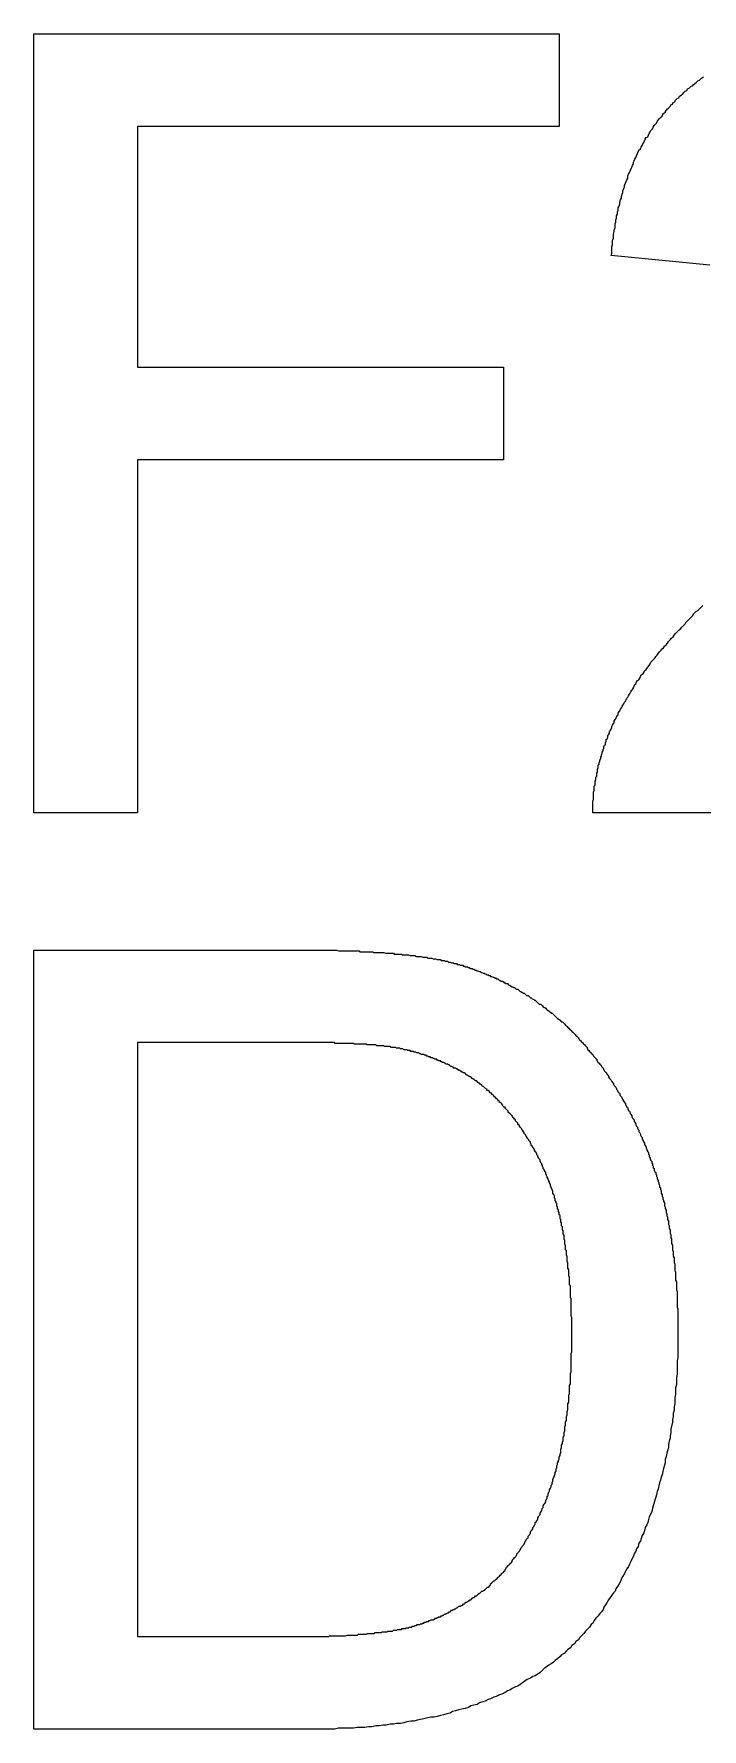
# Model space of a CAD drawing. Extents: x 6 to 282, y -60 to 50.
# Drawn here: x 5.6 to 48.7, y -59 to 50.2 of the extents above; entities that cross this region are included whole.
import ezdxf

# ---------------------------------------------------------------- set-up
doc = ezdxf.new("R2010")
doc.units = 0

msp = doc.modelspace()

# ---------------------------------------------------------------- linework, layer by layer
at = {"layer": 'Layer 0', "color": 1}
for points in [[(39.450813, 44.228058), (39.450813, 44.228058), (12.27701, 44.228058), (12.27701, 28.714848), (35.855034, 28.714848), (35.855034, 22.756132), (12.27701, 22.756132), (12.27701, 0), (5.599139, 0), (5.599139, 50.186775), (39.450813, 50.186775), (39.450813, 44.228058)], [(49.159409, 35.289982), (42.789749, 35.906403), (42.841114, 36.060509), (42.841114, 36.214611), (42.841114, 36.317348), (42.841114, 36.471455), (42.892483, 36.625557), (42.892483, 36.728294), (42.892483, 36.882401), (42.943851, 37.036503), (42.943851, 37.13924), (42.943851, 37.293346), (42.99522, 37.447449), (42.99522, 37.550186), (43.046589, 37.704292), (43.046589, 37.807026), (43.046589, 37.961132), (43.097958, 38.063869), (43.097958, 38.217972), (43.149326, 38.320709), (43.149326, 38.474815), (43.200695, 38.577553), (43.200695, 38.731655), (43.25206, 38.834393), (43.25206, 38.988499), (43.303429, 39.091232), (43.354797, 39.245338), (43.354797, 39.348076), (43.406166, 39.502178), (43.457535, 39.604916), (43.457535, 39.707653), (43.508904, 39.861759), (43.560272, 39.964493), (43.560272, 40.06723), (43.611641, 40.221336), (43.663006, 40.32407), (43.663006, 40.426807), (43.714375, 40.580914), (43.765743, 40.683651), (43.817112, 40.786385), (43.868481, 40.889122), (43.868481, 41.043228), (43.919849, 41.145962), (43.971218, 41.248699), (44.022587, 41.351437), (44.073952, 41.454174), (44.12532, 41.608276), (44.176689, 41.711014), (44.228058, 41.813751), (44.228058, 41.916489), (44.279427, 42.019222), (44.330795, 42.12196), (44.382164, 42.224697), (44.433533, 42.327435), (44.484898, 42.481537), (44.536266, 42.584274), (44.587635, 42.687012), (44.690372, 42.789749), (44.741741, 42.892483), (44.79311, 42.99522), (44.844479, 43.097958), (44.895844, 43.200695), (44.947212, 43.303429), (44.998581, 43.406166), (45.04995, 43.508904), (45.152687, 43.560272), (45.204056, 43.663006), (45.255424, 43.765743), (45.306789, 43.868481), (45.358158, 43.971218), (45.460896, 44.073952), (45.512264, 44.176689), (45.563633, 44.279427), (45.615002, 44.330795), (45.717735, 44.433533), (45.769104, 44.536266), (45.820473, 44.639004), (45.92321, 44.741741), (45.974579, 44.79311), (46.077316, 44.895844), (46.128685, 44.998581), (46.18005, 45.04995), (46.282787, 45.152687), (46.334156, 45.255424), (46.436893, 45.358158), (46.488262, 45.409527), (46.590996, 45.512264), (46.642365, 45.615002), (46.745102, 45.66637), (46.796471, 45.769104), (46.899208, 45.820473), (46.950577, 45.92321), (47.05331, 46.025948), (47.156048, 46.077316), (47.207417, 46.18005), (47.310154, 46.231419), (47.412888, 46.334156), (47.464256, 46.385525), (47.566994, 46.488262), (47.669731, 46.539631), (47.7211, 46.642365), (47.823833, 46.693733), (47.926571, 46.796471), (48.029308, 46.847839), (48.080677, 46.899208), (48.183414, 47.001942), (48.286148, 47.05331), (48.388885, 47.156048), (48.491623, 47.207417), (48.542992, 47.258785), (48.645725, 47.361523), (48.748463, 47.412888)], [(74.843529, 0), (41.608276, 0), (41.608276, 0.102736), (41.608276, 0.154105), (41.608276, 0.256841), (41.608276, 0.359578), (41.608276, 0.410946), (41.608276, 0.513682), (41.608276, 0.616419), (41.608276, 0.667787), (41.608276, 0.770524), (41.659645, 0.87326), (41.659645, 0.924628), (41.659645, 1.027365), (41.659645, 1.130101), (41.659645, 1.18147), (41.659645, 1.284206), (41.659645, 1.335574), (41.711014, 1.438311), (41.711014, 1.541047), (41.711014, 1.592416), (41.711014, 1.695152), (41.762383, 1.797889), (41.762383, 1.849257), (41.762383, 1.951993), (41.762383, 2.05473), (41.813751, 2.106098), (41.813751, 2.208834), (41.813751, 2.311571), (41.86512, 2.362939), (41.86512, 2.465676), (41.86512, 2.568412), (41.916489, 2.619781), (41.916489, 2.722517), (41.916489, 2.825253), (41.967854, 2.876622), (41.967854, 2.979358), (41.967854, 3.082095), (42.019222, 3.133463), (42.019222, 3.236199), (42.070591, 3.338936), (42.070591, 3.390304), (42.12196, 3.493041), (42.12196, 3.595777), (42.173328, 3.647145), (42.173328, 3.749882), (42.224697, 3.852618), (42.224697, 3.903986), (42.276066, 4.006723), (42.276066, 4.109459), (42.327435, 4.160828), (42.327435, 4.263564), (42.378799, 4.366301), (42.430168, 4.417669), (42.430168, 4.520405), (42.481537, 4.623142), (42.481537, 4.725878), (42.532906, 4.777246), (42.584274, 4.879983), (42.584274, 4.98272), (42.635643, 5.034088), (42.687012, 5.136825), (42.687012, 5.239561), (42.73838, 5.290929), (42.789749, 5.393666), (42.841114, 5.496402), (42.841114, 5.547771), (42.892483, 5.650507), (42.943851, 5.753243), (42.99522, 5.804612), (42.99522, 5.907348), (43.046589, 6.010085), (43.097958, 6.061453), (43.149326, 6.164189), (43.200695, 6.266926), (43.25206, 6.318294), (43.25206, 6.421031), (43.303429, 6.523767), (43.354797, 6.575135), (43.406166, 6.677872), (43.457535, 6.780608), (43.508904, 6.883345), (43.560272, 6.934713), (43.611641, 7.037449), (43.663006, 7.140186), (43.714375, 7.191554), (43.765743, 7.294291), (43.817112, 7.397027), (43.868481, 7.448395), (43.919849, 7.551132), (43.971218, 7.653868), (44.022587, 7.705236), (44.073952, 7.807973), (44.12532, 7.910709), (44.176689, 7.962078), (44.228058, 8.064815), (44.279427, 8.167551), (44.330795, 8.270288), (44.382164, 8.321655), (44.433533, 8.424392), (44.484898, 8.527128), (44.587635, 8.578497), (44.639004, 8.681233), (44.690372, 8.78397), (44.741741, 8.886706), (44.844479, 8.938074), (44.895844, 9.040811), (44.947212, 9.143547), (45.04995, 9.246284), (45.101318, 9.297652), (45.152687, 9.400389), (45.255424, 9.503125), (45.306789, 9.605862), (45.358158, 9.708598), (45.460896, 9.811335), (45.512264, 9.862703), (45.615002, 9.96544), (45.66637, 10.068176), (45.769104, 10.170913), (45.820473, 10.273649), (45.92321, 10.376386), (46.025948, 10.479122), (46.077316, 10.581859), (46.18005, 10.633226), (46.231419, 10.735963), (46.334156, 10.838699), (46.436893, 10.941436), (46.488262, 11.044172), (46.590996, 11.146909), (46.693733, 11.249645), (46.796471, 11.352382), (46.847839, 11.455118), (46.950577, 11.557855), (47.05331, 11.660591), (47.156048, 11.763328), (47.258785, 11.866064), (47.361523, 11.968801), (47.464256, 12.071537), (47.566994, 12.174273), (47.618362, 12.27701), (47.7211, 12.379746), (47.823833, 12.482483), (47.926571, 12.585219), (48.029308, 12.687956), (48.132046, 12.842061), (48.234779, 12.944798), (48.388885, 13.047534), (48.491623, 13.15027), (48.59436, 13.253007), (48.697094, 13.355743)], [(5.599139, -8.835338), (5.599139, -8.835338), (22.961605, -8.835338), (23.012974, -8.835338), (23.115709, -8.835338), (23.218447, -8.835338), (23.321182, -8.835338), (23.372551, -8.835338), (23.475288, -8.835338), (23.578024, -8.835338), (23.680761, -8.835338), (23.732128, -8.835338), (23.834866, -8.835338), (23.937601, -8.835338), (23.98897, -8.835338), (24.091707, -8.835338), (24.194443, -8.835338), (24.29718, -8.835338), (24.348547, -8.835338), (24.451284, -8.835338), (24.55402, -8.835338), (24.605389, -8.835338), (24.708126, -8.835338), (24.810862, -8.835338), (24.86223, -8.835338), (24.964966, -8.835338), (25.067703, -8.835338), (25.119072, -8.835338), (25.221807, -8.886706), (25.324545, -8.886706), (25.375912, -8.886706), (25.478649, -8.886706), (25.581385, -8.886706), (25.632753, -8.886706), (25.735491, -8.886706), (25.786858, -8.886706), (25.889595, -8.886706), (25.992331, -8.886706), (26.043699, -8.886706), (26.146437, -8.886706), (26.197803, -8.886706), (26.300541, -8.886706), (26.403278, -8.886706), (26.454645, -8.886706), (26.557383, -8.886706), (26.608751, -8.938074), (26.711487, -8.938074), (26.762856, -8.938074), (26.865591, -8.938074), (26.91696, -8.938074), (27.019697, -8.938074), (27.122433, -8.938074), (27.173801, -8.938074), (27.276537, -8.938074), (27.327906, -8.938074), (27.430643, -8.938074), (27.48201, -8.989443), (27.584747, -8.989443), (27.636116, -8.989443), (27.738852, -8.989443), (27.79022, -8.989443), (27.892956, -8.989443), (27.944324, -8.989443), (28.047062, -8.989443), (28.098429, -8.989443), (28.149797, -8.989443), (28.252535, -9.040811), (28.303902, -9.040811), (28.406639, -9.040811), (28.458008, -9.040811), (28.560743, -9.040811), (28.612112, -9.040811), (28.714848, -9.040811), (28.766216, -9.040811), (28.817585, -9.092179), (28.920321, -9.092179), (28.971689, -9.092179), (29.074427, -9.092179), (29.125793, -9.092179), (29.177162, -9.092179), (29.2799, -9.092179), (29.331266, -9.143547), (29.434004, -9.143547), (29.485373, -9.143547), (29.536739, -9.143547), (29.639477, -9.143547), (29.690845, -9.143547), (29.742214, -9.143547), (29.84495, -9.194916), (29.896318, -9.194916), (29.947687, -9.194916), (30.050423, -9.194916), (30.101791, -9.194916), (30.15316, -9.194916), (30.255896, -9.246284), (30.307264, -9.246284), (30.358633, -9.246284), (30.461369, -9.246284), (30.512737, -9.246284), (30.564106, -9.246284), (30.666842, -9.297652), (30.71821, -9.297652), (30.769579, -9.297652), (30.872314, -9.297652), (30.923683, -9.297652), (30.975052, -9.34902), (31.026419, -9.34902), (31.129156, -9.34902), (31.180525, -9.34902), (31.231892, -9.34902), (31.334629, -9.400389), (31.385998, -9.400389), (31.437365, -9.400389), (31.488733, -9.400389), (31.591471, -9.451756), (31.642838, -9.451756), (31.694206, -9.451756), (31.796944, -9.451756), (31.84831, -9.503125), (31.899679, -9.503125), (31.951048, -9.503125), (32.053783, -9.503125), (32.105152, -9.554493), (32.156521, -9.554493), (32.259258, -9.554493), (32.310627, -9.605862), (32.361992, -9.605862), (32.413361, -9.605862), (32.516098, -9.657229), (32.567467, -9.657229), (32.618835, -9.657229), (32.670204, -9.708598), (32.772938, -9.708598), (32.824306, -9.708598), (32.875675, -9.759966), (32.927044, -9.759966), (33.029781, -9.759966), (33.08115, -9.811335), (33.132519, -9.811335), (33.235252, -9.811335), (33.286621, -9.862703), (33.33799, -9.862703), (33.389359, -9.914071), (33.492096, -9.914071), (33.543465, -9.914071), (33.594833, -9.96544), (33.646198, -9.96544), (33.697567, -10.016808), (33.800304, -10.016808), (33.851673, -10.016808), (33.903042, -10.068176), (33.954411, -10.068176), (34.057144, -10.119544), (34.108513, -10.119544), (34.159882, -10.170913), (34.21125, -10.170913), (34.313988, -10.222281), (34.365356, -10.222281), (34.416725, -10.273649), (34.46809, -10.273649), (34.570827, -10.325017), (34.622196, -10.325017), (34.673565, -10.376386), (34.724934, -10.376386), (34.776302, -10.427753), (34.879036, -10.427753), (34.930405, -10.479122), (34.981773, -10.479122), (35.033142, -10.53049), (35.084511, -10.53049), (35.187248, -10.581859), (35.238617, -10.581859), (35.289982, -10.633226), (35.341351, -10.633226), (35.392719, -10.684595), (35.495457, -10.684595), (35.546825, -10.735963), (35.598194, -10.787332), (35.649563, -10.787332), (35.700928, -10.838699), (35.803665, -10.838699), (35.855034, -10.890068), (35.906403, -10.941436), (35.957771, -10.941436), (36.00914, -10.992805), (36.111874, -10.992805), (36.163242, -11.044172), (36.214611, -11.095541), (36.26598, -11.095541), (36.317348, -11.146909), (36.420086, -11.198277), (36.471455, -11.198277), (36.522823, -11.249645), (36.574188, -11.249645), (36.625557, -11.301014), (36.676926, -11.352382), (36.779663, -11.352382), (36.831032, -11.40375), (36.882401, -11.455118), (36.933769, -11.506487), (36.985134, -11.506487), (37.087872, -11.557855), (37.13924, -11.609223), (37.190609, -11.609223), (37.241978, -11.660591), (37.293346, -11.71196), (37.344715, -11.763328), (37.447449, -11.763328), (37.498817, -11.814696), (37.550186, -11.866064), (37.601555, -11.917433), (37.652924, -11.917433), (37.704292, -11.968801), (37.807026, -12.020169), (37.858395, -12.071537), (37.909763, -12.071537), (37.961132, -12.122906), (38.012501, -12.174273), (38.063869, -12.225642), (38.115238, -12.27701), (38.166607, -12.328379), (38.269341, -12.328379), (38.320709, -12.379746), (38.372078, -12.431115), (38.423447, -12.482483), (38.474815, -12.533852), (38.526184, -12.533852), (38.577553, -12.585219), (38.628918, -12.636588), (38.680286, -12.687956), (38.783024, -12.739325), (38.834393, -12.790692), (38.885761, -12.842061), (38.93713, -12.893429), (38.988499, -12.893429), (39.039864, -12.944798), (39.091232, -12.996165), (39.142601, -13.047534), (39.19397, -13.098902), (39.245338, -13.15027), (39.296707, -13.201639), (39.348076, -13.253007), (39.450813, -13.304376), (39.502178, -13.355743), (39.553547, -13.407112), (39.604916, -13.45848), (39.656284, -13.45848), (39.707653, -13.509849), (39.759022, -13.561216), (39.81039, -13.612585), (39.861759, -13.663953), (39.913124, -13.715322), (39.964493, -13.766689), (40.015862, -13.818058), (40.06723, -13.869426), (40.118599, -13.920794), (40.169968, -13.972162), (40.221336, -14.023531), (40.272705, -14.074899), (40.32407, -14.126267), (40.375439, -14.177635), (40.426807, -14.229004), (40.478176, -14.280372), (40.529545, -14.33174), (40.580914, -14.383108), (40.632282, -14.434477), (40.683651, -14.485845), (40.735016, -14.588581), (40.786385, -14.63995), (40.837753, -14.691318), (40.889122, -14.742686), (40.940491, -14.794054), (40.991859, -14.845423), (41.043228, -14.896791), (41.094597, -14.948159), (41.145962, -14.999527), (41.19733, -15.050896), (41.248699, -15.102263), (41.248699, -15.153632), (41.300068, -15.256369), (41.351437, -15.307736), (41.402805, -15.359105), (41.454174, -15.410473), (41.505543, -15.461842), (41.556908, -15.513209), (41.608276, -15.564578), (41.659645, -15.667315), (41.711014, -15.718682), (41.762383, -15.770051), (41.813751, -15.821419), (41.86512, -15.872787), (41.86512, -15.924155), (41.916489, -16.026892), (41.967854, -16.07826), (42.019222, -16.129629), (42.070591, -16.180996), (42.12196, -16.232365), (42.173328, -16.335102), (42.224697, -16.386469), (42.276066, -16.437838), (42.276066, -16.489206), (42.327435, -16.540575), (42.378799, -16.643311), (42.430168, -16.694679), (42.481537, -16.746048), (42.532906, -16.848783), (42.584274, -16.900152), (42.635643, -16.951521), (42.635643, -17.00289), (42.687012, -17.105625), (42.73838, -17.156994), (42.789749, -17.208363), (42.841114, -17.311098), (42.892483, -17.362467), (42.943851, -17.413836), (42.943851, -17.465202), (42.99522, -17.56794), (43.046589, -17.619308), (43.097958, -17.670675), (43.149326, -17.773413), (43.149326, -17.824781), (43.200695, -17.876148), (43.25206, -17.978886), (43.303429, -18.030254), (43.354797, -18.081621), (43.354797, -18.184359), (43.406166, -18.235727), (43.457535, -18.287094), (43.508904, -18.389832), (43.560272, -18.4412), (43.560272, -18.492567), (43.611641, -18.595304), (43.663006, -18.646673), (43.714375, -18.69804), (43.714375, -18.800777), (43.765743, -18.852146), (43.817112, -18.954882), (43.868481, -19.00625), (43.868481, -19.057619), (43.919849, -19.160355), (43.971218, -19.211723), (44.022587, -19.314459), (44.022587, -19.365828), (44.073952, -19.417196), (44.12532, -19.519932), (44.12532, -19.571301), (44.176689, -19.674038), (44.228058, -19.725407), (44.279427, -19.776773), (44.279427, -19.879511), (44.330795, -19.93088), (44.382164, -20.033615), (44.382164, -20.084984), (44.433533, -20.187719), (44.484898, -20.239088), (44.484898, -20.290457), (44.536266, -20.393192), (44.587635, -20.444561), (44.587635, -20.547298), (44.639004, -20.598665), (44.690372, -20.701403), (44.690372, -20.752771), (44.741741, -20.855507), (44.79311, -20.906876), (44.79311, -21.009611), (44.844479, -21.06098), (44.844479, -21.112349), (44.895844, -21.215084), (44.947212, -21.266453), (44.947212, -21.36919), (44.998581, -21.420557), (45.04995, -21.523294), (45.04995, -21.574663), (45.101318, -21.677399), (45.101318, -21.728767), (45.152687, -21.831503), (45.204056, -21.882872), (45.204056, -21.985609), (45.255424, -22.036976), (45.255424, -22.139713), (45.306789, -22.242449), (45.306789, -22.293818), (45.358158, -22.396555), (45.409527, -22.447922), (45.409527, -22.550659), (45.460896, -22.602028), (45.460896, -22.704763), (45.512264, -22.756132), (45.512264, -22.858868), (45.563633, -22.910236), (45.563633, -23.012974), (45.615002, -23.115709), (45.66637, -23.167078), (45.66637, -23.269815), (45.717735, -23.321182), (45.717735, -23.42392), (45.769104, -23.475288), (45.769104, -23.578024), (45.820473, -23.680761), (45.820473, -23.732128), (45.871841, -23.834866), (45.871841, -23.886234), (45.92321, -23.98897), (45.92321, -24.091707), (45.974579, -24.143074), (45.974579, -24.245811), (46.025948, -24.348547), (46.025948, -24.399916), (46.025948, -24.502653), (46.077316, -24.605389), (46.077316, -24.708126), (46.128685, -24.759493), (46.128685, -24.86223), (46.18005, -24.964966), (46.18005, -25.016335), (46.231419, -25.119072), (46.231419, -25.221807), (46.231419, -25.324545), (46.282787, -25.375912), (46.282787, -25.478649), (46.334156, -25.581385), (46.334156, -25.684122), (46.334156, -25.735491), (46.385525, -25.838226), (46.385525, -25.940964), (46.436893, -26.043699), (46.436893, -26.146437), (46.436893, -26.197803), (46.488262, -26.300541), (46.488262, -26.403278), (46.488262, -26.506014), (46.539631, -26.608751), (46.539631, -26.711487), (46.539631, -26.762856), (46.590996, -26.865591), (46.590996, -26.968328), (46.590996, -27.071064), (46.642365, -27.173801), (46.642365, -27.276537), (46.642365, -27.379274), (46.693733, -27.430643), (46.693733, -27.533379), (46.693733, -27.636116), (46.693733, -27.738852), (46.745102, -27.841589), (46.745102, -27.944324), (46.745102, -28.047062), (46.745102, -28.149797), (46.796471, -28.252535), (46.796471, -28.35527), (46.796471, -28.458008), (46.796471, -28.560743), (46.847839, -28.663481), (46.847839, -28.766216), (46.847839, -28.868954), (46.847839, -28.971689), (46.899208, -29.074427), (46.899208, -29.177162), (46.899208, -29.2799), (46.899208, -29.382635), (46.899208, -29.485373), (46.950577, -29.588108), (46.950577, -29.690845), (46.950577, -29.793581), (46.950577, -29.896318), (46.950577, -29.999054), (46.950577, -30.101791), (47.001942, -30.204527), (47.001942, -30.307264), (47.001942, -30.41), (47.001942, -30.512737), (47.001942, -30.615473), (47.001942, -30.71821), (47.05331, -30.820946), (47.05331, -30.975052), (47.05331, -31.077787), (47.05331, -31.180525), (47.05331, -31.28326), (47.05331, -31.385998), (47.05331, -31.488733), (47.05331, -31.591471), (47.05331, -31.745575), (47.05331, -31.84831), (47.104679, -31.951048), (47.104679, -32.053783), (47.104679, -32.156521), (47.104679, -32.259258), (47.104679, -32.413361), (47.104679, -32.516098), (47.104679, -32.618835), (47.104679, -32.721573), (47.104679, -32.824306), (47.104679, -32.978413), (47.104679, -33.08115), (47.104679, -33.183887), (47.104679, -33.286621), (47.104679, -33.440727), (47.104679, -33.543465), (47.104679, -33.748936), (47.104679, -34.005779), (47.104679, -34.21125), (47.104679, -34.416725), (47.104679, -34.622196), (47.104679, -34.879036), (47.104679, -35.084511), (47.05331, -35.289982), (47.05331, -35.495457), (47.05331, -35.752296), (47.05331, -35.957771), (47.05331, -36.163242), (47.001942, -36.368717), (47.001942, -36.574188), (47.001942, -36.831032), (46.950577, -37.036503), (46.950577, -37.241978), (46.950577, -37.447449), (46.899208, -37.652924), (46.899208, -37.858395), (46.899208, -38.063869), (46.847839, -38.269341), (46.847839, -38.474815), (46.796471, -38.680286), (46.796471, -38.885761), (46.745102, -39.091232), (46.745102, -39.296707), (46.693733, -39.502178), (46.642365, -39.707653), (46.642365, -39.913124), (46.590996, -40.118599), (46.590996, -40.272705), (46.539631, -40.478176), (46.488262, -40.683651), (46.488262, -40.889122), (46.436893, -41.094597), (46.385525, -41.248699), (46.334156, -41.454174), (46.282787, -41.659645), (46.282787, -41.86512), (46.231419, -42.019222), (46.18005, -42.224697), (46.128685, -42.430168), (46.077316, -42.635643), (46.025948, -42.789749), (45.974579, -42.99522), (45.92321, -43.149326), (45.871841, -43.354797), (45.820473, -43.560272), (45.769104, -43.714375), (45.717735, -43.919849), (45.66637, -44.073952), (45.615002, -44.279427), (45.563633, -44.433533), (45.512264, -44.639004), (45.460896, -44.79311), (45.409527, -44.998581), (45.358158, -45.152687), (45.255424, -45.358158), (45.204056, -45.512264), (45.152687, -45.717735), (45.101318, -45.871841), (44.998581, -46.025948), (44.947212, -46.231419), (44.895844, -46.385525), (44.79311, -46.539631), (44.741741, -46.745102), (44.690372, -46.899208), (44.587635, -47.05331), (44.536266, -47.258785), (44.433533, -47.412888), (44.382164, -47.566994), (44.279427, -47.7211), (44.228058, -47.875202), (44.12532, -48.080677), (44.073952, -48.234779), (43.971218, -48.388885), (43.919849, -48.542992), (43.817112, -48.697094), (43.714375, -48.8512), (43.663006, -49.005306), (43.560272, -49.159409), (43.457535, -49.313515), (43.406166, -49.518986), (43.303429, -49.673092), (43.200695, -49.827198), (43.097958, -49.9813), (43.046589, -50.135406), (42.943851, -50.238144), (42.841114, -50.392246), (42.73838, -50.546352), (42.635643, -50.700459), (42.532906, -50.854561), (42.430168, -51.008667), (42.327435, -51.162769), (42.276066, -51.316875), (42.173328, -51.470982), (42.070591, -51.573715), (41.967854, -51.727821), (41.813751, -51.881927), (41.711014, -52.03603), (41.608276, -52.190136), (41.505543, -52.292873), (41.402805, -52.446976), (41.248699, -52.601082), (41.145962, -52.703819), (41.043228, -52.857922), (40.889122, -53.012028), (40.786385, -53.114765), (40.683651, -53.268867), (40.529545, -53.371605), (40.426807, -53.525711), (40.272705, -53.628448), (40.169968, -53.782551), (40.015862, -53.885288), (39.913124, -53.988026), (39.759022, -54.142128), (39.604916, -54.244865), (39.502178, -54.347603), (39.348076, -54.501705), (39.19397, -54.604443), (39.091232, -54.70718), (38.93713, -54.809917), (38.783024, -54.912651), (38.628918, -55.015388), (38.474815, -55.118126), (38.320709, -55.272232), (38.217972, -55.374966), (38.063869, -55.477703), (37.909763, -55.580441), (37.755661, -55.631809), (37.601555, -55.734543), (37.39608, -55.83728), (37.241978, -55.940018), (37.087872, -56.042755), (36.933769, -56.145493), (36.779663, -56.248226), (36.625557, -56.299595), (36.420086, -56.402332), (36.26598, -56.50507), (36.111874, -56.556438), (35.957771, -56.659172), (35.752296, -56.761909), (35.598194, -56.813278), (35.392719, -56.916016), (35.238617, -56.967384), (35.033142, -57.070118), (34.879036, -57.121487), (34.673565, -57.224224), (34.519459, -57.275593), (34.313988, -57.326962), (34.159882, -57.429695), (33.954411, -57.481064), (33.748936, -57.532433), (33.594833, -57.63517), (33.389359, -57.686539), (33.183887, -57.737907), (32.978413, -57.789276), (32.772938, -57.840641), (32.567467, -57.89201), (32.413361, -57.994747), (32.20789, -58.046116), (32.002415, -58.097485), (31.796944, -58.148853), (31.591471, -58.200222), (31.385998, -58.251587), (31.180525, -58.251587), (30.975052, -58.302956), (30.71821, -58.354324), (30.512737, -58.405693), (30.307264, -58.457062), (30.101791, -58.50843), (29.896318, -58.50843), (29.639477, -58.559799), (29.434004, -58.611168), (29.228531, -58.662533), (28.971689, -58.662533), (28.766216, -58.713902), (28.560743, -58.713902), (28.303902, -58.76527), (28.098429, -58.76527), (27.841589, -58.816639), (27.636116, -58.816639), (27.379274, -58.868008), (27.173801, -58.868008), (26.91696, -58.919376), (26.660118, -58.919376), (26.454645, -58.919376), (26.197803, -58.970745), (25.940964, -58.970745), (25.684122, -58.970745), (25.478649, -58.970745), (25.221807, -58.970745), (24.964966, -59.022114), (24.708126, -59.022114), (24.451284, -59.022114), (24.194443, -59.022114), (23.937601, -59.022114), (5.599139, -59.022114), (5.599139, -8.835338)], [(12.27701, -53.063396), (12.27701, -53.063396), (23.012974, -53.063396), (23.064342, -53.063396), (23.115709, -53.063396), (23.218447, -53.063396), (23.269815, -53.063396), (23.321182, -53.063396), (23.42392, -53.063396), (23.475288, -53.063396), (23.526655, -53.063396), (23.578024, -53.063396), (23.680761, -53.063396), (23.732128, -53.063396), (23.783497, -53.063396), (23.834866, -53.063396), (23.937601, -53.063396), (23.98897, -53.063396), (24.040339, -53.063396), (24.091707, -53.063396), (24.143074, -53.063396), (24.245811, -53.063396), (24.29718, -53.063396), (24.348547, -53.063396), (24.399916, -53.063396), (24.502653, -53.063396), (24.55402, -53.063396), (24.605389, -53.063396), (24.656757, -53.012028), (24.708126, -53.012028), (24.810862, -53.012028), (24.86223, -53.012028), (24.913599, -53.012028), (24.964966, -53.012028), (25.016335, -53.012028), (25.119072, -53.012028), (25.170439, -53.012028), (25.221807, -53.012028), (25.273176, -53.012028), (25.324545, -53.012028), (25.42728, -53.012028), (25.478649, -53.012028), (25.530018, -53.012028), (25.581385, -53.012028), (25.632753, -53.012028), (25.684122, -53.012028), (25.786858, -52.960659), (25.838226, -52.960659), (25.889595, -52.960659), (25.940964, -52.960659), (25.992331, -52.960659), (26.043699, -52.960659), (26.095068, -52.960659), (26.197803, -52.960659), (26.249172, -52.960659), (26.300541, -52.960659), (26.35191, -52.960659), (26.403278, -52.960659), (26.454645, -52.960659), (26.506014, -52.90929), (26.608751, -52.90929), (26.660118, -52.90929), (26.711487, -52.90929), (26.762856, -52.90929), (26.814224, -52.90929), (26.865591, -52.90929), (26.91696, -52.90929), (26.968328, -52.90929), (27.019697, -52.90929), (27.071064, -52.857922), (27.173801, -52.857922), (27.22517, -52.857922), (27.276537, -52.857922), (27.327906, -52.857922), (27.379274, -52.857922), (27.430643, -52.857922), (27.48201, -52.857922), (27.533379, -52.857922), (27.584747, -52.806557), (27.636116, -52.806557), (27.687483, -52.806557), (27.738852, -52.806557), (27.841589, -52.806557), (27.892956, -52.806557), (27.944324, -52.806557), (27.995693, -52.806557), (28.047062, -52.755188), (28.098429, -52.755188), (28.149797, -52.755188), (28.201166, -52.755188), (28.252535, -52.755188), (28.303902, -52.755188), (28.35527, -52.755188), (28.406639, -52.703819), (28.458008, -52.703819), (28.509375, -52.703819), (28.560743, -52.703819), (28.612112, -52.703819), (28.663481, -52.703819), (28.714848, -52.703819), (28.766216, -52.652451), (28.817585, -52.652451), (28.868954, -52.652451), (28.920321, -52.652451), (28.971689, -52.652451), (29.023058, -52.601082), (29.074427, -52.601082), (29.125793, -52.601082), (29.177162, -52.601082), (29.228531, -52.601082), (29.2799, -52.601082), (29.331266, -52.549713), (29.382635, -52.549713), (29.485373, -52.549713), (29.536739, -52.549713), (29.588108, -52.498344), (29.639477, -52.498344), (29.690845, -52.498344), (29.742214, -52.498344), (29.793581, -52.446976), (29.84495, -52.446976), (29.896318, -52.446976), (29.947687, -52.446976), (29.999054, -52.395607), (30.050423, -52.395607), (30.101791, -52.395607), (30.15316, -52.344242), (30.204527, -52.344242), (30.255896, -52.344242), (30.307264, -52.292873), (30.358633, -52.292873), (30.41, -52.292873), (30.461369, -52.292873), (30.512737, -52.241505), (30.564106, -52.241505), (30.615473, -52.241505), (30.666842, -52.190136), (30.71821, -52.190136), (30.769579, -52.138767), (30.820946, -52.138767), (30.872314, -52.138767), (30.923683, -52.087399), (30.975052, -52.087399), (31.026419, -52.087399), (31.077787, -52.03603), (31.129156, -52.03603), (31.180525, -51.984661), (31.231892, -51.984661), (31.334629, -51.984661), (31.385998, -51.933296), (31.437365, -51.933296), (31.488733, -51.881927), (31.540102, -51.881927), (31.591471, -51.830559), (31.642838, -51.830559), (31.694206, -51.77919), (31.745575, -51.77919), (31.796944, -51.77919), (31.84831, -51.727821), (31.899679, -51.727821), (31.951048, -51.676453), (32.002415, -51.676453), (32.053783, -51.625084), (32.105152, -51.625084), (32.156521, -51.573715), (32.20789, -51.573715), (32.259258, -51.52235), (32.310627, -51.52235), (32.361992, -51.470982), (32.413361, -51.470982), (32.464729, -51.419613), (32.516098, -51.368244), (32.567467, -51.368244), (32.618835, -51.316875), (32.670204, -51.316875), (32.721573, -51.265507), (32.772938, -51.265507), (32.824306, -51.214138), (32.875675, -51.214138), (32.927044, -51.162769), (32.978413, -51.111404), (33.08115, -51.111404), (33.132519, -51.060036), (33.183887, -51.060036), (33.235252, -51.008667), (33.286621, -50.957298), (33.33799, -50.957298), (33.389359, -50.90593), (33.440727, -50.854561), (33.492096, -50.854561), (33.543465, -50.803192), (33.594833, -50.751823), (33.646198, -50.751823), (33.697567, -50.700459), (33.748936, -50.700459), (33.800304, -50.64909), (33.851673, -50.597721), (33.903042, -50.546352), (33.954411, -50.546352), (34.005779, -50.494984), (34.057144, -50.443615), (34.108513, -50.443615), (34.159882, -50.392246), (34.21125, -50.340878), (34.262619, -50.289513), (34.313988, -50.289513), (34.365356, -50.238144), (34.416725, -50.186775), (34.46809, -50.135406), (34.519459, -50.135406), (34.570827, -50.084038), (34.673565, -50.032669), (34.724934, -49.9813), (34.776302, -49.929932), (34.827671, -49.878567), (34.879036, -49.878567), (34.930405, -49.827198), (34.981773, -49.775829), (35.033142, -49.724461), (35.033142, -49.673092), (35.084511, -49.621723), (35.13588, -49.570354), (35.187248, -49.518986), (35.238617, -49.467621), (35.289982, -49.467621), (35.341351, -49.416252), (35.392719, -49.364883), (35.444088, -49.313515), (35.495457, -49.262146), (35.546825, -49.210777), (35.598194, -49.159409), (35.649563, -49.10804), (35.700928, -49.056671), (35.752296, -49.005306), (35.803665, -48.953938), (35.855034, -48.902569), (35.906403, -48.8512), (35.957771, -48.799831), (35.957771, -48.748463), (36.00914, -48.697094), (36.060509, -48.59436), (36.111874, -48.542992), (36.163242, -48.491623), (36.214611, -48.440254), (36.26598, -48.388885), (36.317348, -48.337517), (36.368717, -48.286148), (36.420086, -48.234779), (36.420086, -48.183414), (36.471455, -48.080677), (36.522823, -48.029308), (36.574188, -47.97794), (36.625557, -47.926571), (36.676926, -47.875202), (36.728294, -47.772469), (36.728294, -47.7211), (36.779663, -47.669731), (36.831032, -47.618362), (36.882401, -47.566994), (36.933769, -47.464256), (36.985134, -47.412888), (36.985134, -47.361523), (37.036503, -47.310154), (37.087872, -47.207417), (37.13924, -47.156048), (37.190609, -47.104679), (37.241978, -47.001942), (37.241978, -46.950577), (37.293346, -46.899208), (37.344715, -46.796471), (37.39608, -46.745102), (37.447449, -46.693733), (37.447449, -46.590996), (37.498817, -46.539631), (37.550186, -46.488262), (37.601555, -46.385525), (37.601555, -46.334156), (37.652924, -46.231419), (37.704292, -46.18005), (37.755661, -46.128685), (37.755661, -46.025948), (37.807026, -45.974579), (37.858395, -45.871841), (37.909763, -45.820473), (37.909763, -45.717735), (37.961132, -45.66637), (38.012501, -45.563633), (38.063869, -45.512264), (38.063869, -45.409527), (38.115238, -45.358158), (38.166607, -45.255424), (38.217972, -45.204056), (38.217972, -45.101318), (38.269341, -45.04995), (38.320709, -44.947212), (38.320709, -44.895844), (38.372078, -44.79311), (38.423447, -44.741741), (38.423447, -44.639004), (38.474815, -44.536266), (38.526184, -44.484898), (38.577553, -44.382164), (38.577553, -44.279427), (38.628918, -44.228058), (38.680286, -44.12532), (38.680286, -44.022587), (38.731655, -43.971218), (38.731655, -43.868481), (38.783024, -43.765743), (38.834393, -43.663006), (38.834393, -43.611641), (38.885761, -43.508904), (38.93713, -43.406166), (38.93713, -43.303429), (38.988499, -43.25206), (38.988499, -43.149326), (39.039864, -43.046589), (39.039864, -42.943851), (39.091232, -42.841114), (39.142601, -42.73838), (39.142601, -42.687012), (39.19397, -42.584274), (39.19397, -42.481537), (39.245338, -42.378799), (39.245338, -42.276066), (39.296707, -42.173328), (39.296707, -42.070591), (39.348076, -41.967854), (39.348076, -41.86512), (39.399445, -41.762383), (39.399445, -41.711014), (39.450813, -41.608276), (39.450813, -41.505543), (39.502178, -41.402805), (39.502178, -41.300068), (39.553547, -41.19733), (39.553547, -41.094597), (39.553547, -40.991859), (39.604916, -40.889122), (39.604916, -40.735016), (39.656284, -40.632282), (39.656284, -40.529545), (39.707653, -40.426807), (39.707653, -40.32407), (39.707653, -40.221336), (39.759022, -40.118599), (39.759022, -40.015862), (39.759022, -39.913124), (39.81039, -39.81039), (39.81039, -39.656284), (39.81039, -39.553547), (39.861759, -39.450813), (39.861759, -39.348076), (39.861759, -39.245338), (39.913124, -39.142601), (39.913124, -38.988499), (39.913124, -38.885761), (39.964493, -38.783024), (39.964493, -38.680286), (39.964493, -38.577553), (40.015862, -38.423447), (40.015862, -38.320709), (40.015862, -38.217972), (40.015862, -38.063869), (40.06723, -37.961132), (40.06723, -37.858395), (40.06723, -37.755661), (40.06723, -37.601555), (40.06723, -37.498817), (40.118599, -37.39608), (40.118599, -37.241978), (40.118599, -37.13924), (40.118599, -36.985134), (40.118599, -36.882401), (40.169968, -36.779663), (40.169968, -36.625557), (40.169968, -36.522823), (40.169968, -36.368717), (40.169968, -36.26598), (40.169968, -36.111874), (40.221336, -36.00914), (40.221336, -35.906403), (40.221336, -35.752296), (40.221336, -35.649563), (40.221336, -35.495457), (40.221336, -35.392719), (40.221336, -35.238617), (40.221336, -35.13588), (40.221336, -34.981773), (40.221336, -34.827671), (40.272705, -34.724934), (40.272705, -34.570827), (40.272705, -34.46809), (40.272705, -34.313988), (40.272705, -34.21125), (40.272705, -34.057144), (40.272705, -33.903042), (40.272705, -33.800304), (40.272705, -33.646198), (40.272705, -33.594833), (40.272705, -33.492096), (40.272705, -33.440727), (40.272705, -33.33799), (40.272705, -33.286621), (40.272705, -33.183887), (40.272705, -33.132519), (40.272705, -33.029781), (40.272705, -32.978413), (40.272705, -32.875675), (40.272705, -32.824306), (40.272705, -32.721573), (40.272705, -32.670204), (40.272705, -32.567467), (40.272705, -32.516098), (40.221336, -32.413361), (40.221336, -32.361992), (40.221336, -32.259258), (40.221336, -32.20789), (40.221336, -32.105152), (40.221336, -32.053783), (40.221336, -31.951048), (40.221336, -31.899679), (40.221336, -31.796944), (40.221336, -31.745575), (40.221336, -31.642838), (40.221336, -31.591471), (40.221336, -31.540102), (40.221336, -31.437365), (40.221336, -31.385998), (40.221336, -31.28326), (40.169968, -31.231892), (40.169968, -31.129156), (40.169968, -31.077787), (40.169968, -30.975052), (40.169968, -30.923683), (40.169968, -30.872314), (40.169968, -30.769579), (40.169968, -30.71821), (40.169968, -30.615473), (40.169968, -30.564106), (40.169968, -30.461369), (40.118599, -30.41), (40.118599, -30.358633), (40.118599, -30.255896), (40.118599, -30.204527), (40.118599, -30.101791), (40.118599, -30.050423), (40.118599, -29.999054), (40.118599, -29.896318), (40.06723, -29.84495), (40.06723, -29.742214), (40.06723, -29.690845), (40.06723, -29.639477), (40.06723, -29.536739), (40.06723, -29.485373), (40.06723, -29.434004), (40.015862, -29.331266), (40.015862, -29.2799), (40.015862, -29.177162), (40.015862, -29.125793), (40.015862, -29.074427), (40.015862, -28.971689), (39.964493, -28.920321), (39.964493, -28.868954), (39.964493, -28.766216), (39.964493, -28.714848), (39.964493, -28.612112), (39.964493, -28.560743), (39.913124, -28.509375), (39.913124, -28.406639), (39.913124, -28.35527), (39.913124, -28.303902), (39.913124, -28.201166), (39.861759, -28.149797), (39.861759, -28.098429), (39.861759, -27.995693), (39.861759, -27.944324), (39.861759, -27.892956), (39.81039, -27.79022), (39.81039, -27.738852), (39.81039, -27.687483), (39.81039, -27.584747), (39.81039, -27.533379), (39.759022, -27.48201), (39.759022, -27.430643), (39.759022, -27.327906), (39.759022, -27.276537), (39.759022, -27.22517), (39.707653, -27.122433), (39.707653, -27.071064), (39.707653, -27.019697), (39.707653, -26.91696), (39.656284, -26.865591), (39.656284, -26.814224), (39.656284, -26.762856), (39.656284, -26.660118), (39.604916, -26.608751), (39.604916, -26.557383), (39.604916, -26.454645), (39.604916, -26.403278), (39.553547, -26.35191), (39.553547, -26.300541), (39.553547, -26.197803), (39.502178, -26.146437), (39.502178, -26.095068), (39.502178, -25.992331), (39.502178, -25.940964), (39.450813, -25.889595), (39.450813, -25.838226), (39.450813, -25.735491), (39.399445, -25.684122), (39.399445, -25.632753), (39.399445, -25.581385), (39.348076, -25.478649), (39.348076, -25.42728), (39.348076, -25.375912), (39.296707, -25.324545), (39.296707, -25.221807), (39.296707, -25.170439), (39.245338, -25.119072), (39.245338, -25.067703), (39.19397, -24.964966), (39.19397, -24.913599), (39.19397, -24.86223), (39.142601, -24.810862), (39.142601, -24.708126), (39.142601, -24.656757), (39.091232, -24.605389), (39.091232, -24.55402), (39.039864, -24.502653), (39.039864, -24.399916), (39.039864, -24.348547), (38.988499, -24.29718), (38.988499, -24.245811), (38.93713, -24.143074), (38.93713, -24.091707), (38.885761, -24.040339), (38.885761, -23.98897), (38.885761, -23.937601), (38.834393, -23.834866), (38.834393, -23.783497), (38.783024, -23.732128), (38.783024, -23.680761), (38.731655, -23.629393), (38.731655, -23.578024), (38.680286, -23.475288), (38.680286, -23.42392), (38.628918, -23.372551), (38.628918, -23.321182), (38.577553, -23.269815), (38.577553, -23.167078), (38.526184, -23.115709), (38.526184, -23.064342), (38.474815, -23.012974), (38.474815, -22.961605), (38.423447, -22.910236), (38.423447, -22.858868), (38.372078, -22.756132), (38.372078, -22.704763), (38.320709, -22.653395), (38.320709, -22.602028), (38.269341, -22.550659), (38.269341, -22.49929), (38.217972, -22.447922), (38.217972, -22.345186), (38.166607, -22.293818), (38.115238, -22.242449), (38.115238, -22.191082), (38.063869, -22.139713), (38.063869, -22.088345), (38.012501, -22.036976), (38.012501, -21.985609), (37.961132, -21.882872), (37.909763, -21.831503), (37.909763, -21.780136), (37.858395, -21.728767), (37.858395, -21.677399), (37.807026, -21.62603), (37.755661, -21.574663), (37.755661, -21.523294), (37.704292, -21.471926), (37.652924, -21.420557), (37.652924, -21.36919), (37.601555, -21.266453), (37.601555, -21.215084), (37.550186, -21.163717), (37.498817, -21.112349), (37.498817, -21.06098), (37.447449, -21.009611), (37.39608, -20.958244), (37.39608, -20.906876), (37.344715, -20.855507), (37.293346, -20.804138), (37.293346, -20.752771), (37.241978, -20.701403), (37.190609, -20.650034), (37.190609, -20.598665), (37.13924, -20.547298), (37.087872, -20.444561), (37.036503, -20.393192), (37.036503, -20.341825), (36.985134, -20.290457), (36.933769, -20.239088), (36.882401, -20.187719), (36.882401, -20.136353), (36.831032, -20.084984), (36.779663, -20.033615), (36.779663, -19.982246), (36.728294, -19.93088), (36.676926, -19.879511), (36.625557, -19.828142), (36.625557, -19.776773), (36.574188, -19.725407), (36.522823, -19.674038), (36.471455, -19.622669), (36.471455, -19.571301), (36.420086, -19.519932), (36.368717, -19.468565), (36.317348, -19.417196), (36.317348, -19.417196), (36.26598, -19.365828), (36.214611, -19.314459), (36.163242, -19.263092), (36.163242, -19.211723), (36.111874, -19.160355), (36.060509, -19.108986), (36.00914, -19.057619), (35.957771, -19.00625), (35.957771, -18.954882), (35.906403, -18.954882), (35.855034, -18.903513), (35.803665, -18.852146), (35.803665, -18.800777), (35.752296, -18.749409), (35.700928, -18.69804), (35.649563, -18.646673), (35.598194, -18.646673), (35.598194, -18.595304), (35.546825, -18.543936), (35.495457, -18.492567), (35.444088, -18.4412), (35.392719, -18.389832), (35.392719, -18.389832), (35.341351, -18.338463), (35.289982, -18.287094), (35.238617, -18.235727), (35.187248, -18.184359), (35.187248, -18.184359), (35.13588, -18.13299), (35.084511, -18.081621), (35.033142, -18.030254), (34.981773, -18.030254), (34.981773, -17.978886), (34.930405, -17.927517), (34.879036, -17.876148), (34.827671, -17.876148), (34.776302, -17.824781), (34.724934, -17.773413), (34.724934, -17.773413), (34.673565, -17.722044), (34.622196, -17.670675), (34.570827, -17.619308), (34.519459, -17.619308), (34.46809, -17.56794), (34.46809, -17.516571), (34.416725, -17.516571), (34.365356, -17.465202), (34.313988, -17.413836), (34.262619, -17.413836), (34.21125, -17.362467), (34.159882, -17.311098), (34.159882, -17.311098), (34.108513, -17.259729), (34.057144, -17.259729), (34.005779, -17.208363), (33.954411, -17.156994), (33.903042, -17.156994), (33.851673, -17.105625), (33.851673, -17.105625), (33.800304, -17.054256), (33.748936, -17.00289), (33.697567, -17.00289), (33.646198, -16.951521), (33.594833, -16.951521), (33.543465, -16.900152), (33.492096, -16.900152), (33.440727, -16.848783), (33.440727, -16.797417), (33.389359, -16.797417), (33.33799, -16.746048), (33.286621, -16.746048), (33.235252, -16.694679), (33.183887, -16.694679), (33.132519, -16.643311), (33.08115, -16.643311), (33.029781, -16.591944), (32.978413, -16.591944), (32.978413, -16.540575), (32.927044, -16.540575), (32.875675, -16.489206), (32.824306, -16.489206), (32.772938, -16.437838), (32.721573, -16.437838), (32.670204, -16.437838), (32.618835, -16.386469), (32.567467, -16.386469), (32.516098, -16.335102), (32.464729, -16.335102), (32.413361, -16.283733), (32.413361, -16.283733), (32.361992, -16.232365), (32.310627, -16.232365), (32.259258, -16.180996), (32.20789, -16.180996), (32.156521, -16.180996), (32.105152, -16.129629), (32.053783, -16.129629), (32.002415, -16.07826), (31.951048, -16.07826), (31.899679, -16.07826), (31.899679, -16.026892), (31.84831, -16.026892), (31.796944, -15.975524), (31.745575, -15.975524), (31.694206, -15.975524), (31.642838, -15.924155), (31.591471, -15.924155), (31.540102, -15.872787), (31.488733, -15.872787), (31.437365, -15.872787), (31.385998, -15.821419), (31.385998, -15.821419), (31.334629, -15.821419), (31.28326, -15.770051), (31.231892, -15.770051), (31.180525, -15.770051), (31.129156, -15.718682), (31.077787, -15.718682), (31.026419, -15.718682), (30.975052, -15.667315), (30.923683, -15.667315), (30.923683, -15.667315), (30.872314, -15.615946), (30.820946, -15.615946), (30.769579, -15.615946), (30.71821, -15.564578), (30.666842, -15.564578), (30.615473, -15.564578), (30.564106, -15.564578), (30.512737, -15.513209), (30.512737, -15.513209), (30.461369, -15.513209), (30.41, -15.461842), (30.358633, -15.461842), (30.307264, -15.461842), (30.255896, -15.461842), (30.204527, -15.410473), (30.15316, -15.410473), (30.101791, -15.410473), (30.101791, -15.410473), (30.050423, -15.359105), (29.999054, -15.359105), (29.947687, -15.359105), (29.896318, -15.359105), (29.84495, -15.307736), (29.793581, -15.307736), (29.742214, -15.307736), (29.742214, -15.307736), (29.690845, -15.307736), (29.639477, -15.256369), (29.588108, -15.256369), (29.536739, -15.256369), (29.485373, -15.256369), (29.434004, -15.256369), (29.382635, -15.205), (29.382635, -15.205), (29.331266, -15.205), (29.2799, -15.205), (29.228531, -15.205), (29.177162, -15.153632), (29.125793, -15.153632), (29.074427, -15.153632), (29.023058, -15.153632), (29.023058, -15.153632), (28.971689, -15.153632), (28.920321, -15.102263), (28.868954, -15.102263), (28.817585, -15.102263), (28.766216, -15.102263), (28.714848, -15.102263), (28.714848, -15.102263), (28.663481, -15.102263), (28.612112, -15.102263), (28.560743, -15.050896), (28.509375, -15.050896), (28.458008, -15.050896), (28.406639, -15.050896), (28.35527, -15.050896), (28.35527, -15.050896), (28.303902, -15.050896), (28.252535, -15.050896), (28.201166, -15.050896), (28.149797, -14.999527), (28.098429, -14.999527), (28.047062, -14.999527), (27.995693, -14.999527), (27.944324, -14.999527), (27.892956, -14.999527), (27.841589, -14.999527), (27.79022, -14.999527), (27.738852, -14.999527), (27.687483, -14.999527), (27.687483, -14.999527), (27.636116, -14.948159), (27.584747, -14.948159), (27.533379, -14.948159), (27.48201, -14.948159), (27.430643, -14.948159), (27.379274, -14.948159), (27.327906, -14.948159), (27.276537, -14.948159), (27.22517, -14.948159), (27.173801, -14.948159), (27.122433, -14.948159), (27.071064, -14.948159), (27.019697, -14.896791), (26.968328, -14.896791), (26.91696, -14.896791), (26.865591, -14.896791), (26.762856, -14.896791), (26.711487, -14.896791), (26.660118, -14.896791), (26.608751, -14.896791), (26.557383, -14.896791), (26.506014, -14.896791), (26.454645, -14.896791), (26.403278, -14.896791), (26.35191, -14.896791), (26.300541, -14.896791), (26.249172, -14.896791), (26.197803, -14.845423), (26.146437, -14.845423), (26.095068, -14.845423), (25.992331, -14.845423), (25.940964, -14.845423), (25.889595, -14.845423), (25.838226, -14.845423), (25.786858, -14.845423), (25.735491, -14.845423), (25.684122, -14.845423), (25.632753, -14.845423), (25.530018, -14.845423), (25.478649, -14.845423), (25.42728, -14.845423), (25.375912, -14.845423), (25.324545, -14.845423), (25.273176, -14.845423), (25.170439, -14.845423), (25.119072, -14.845423), (25.067703, -14.845423), (25.016335, -14.845423), (24.964966, -14.794054), (24.913599, -14.794054), (24.810862, -14.794054), (24.759493, -14.794054), (24.708126, -14.794054), (24.656757, -14.794054), (24.605389, -14.794054), (24.502653, -14.794054), (24.451284, -14.794054), (24.399916, -14.794054), (24.348547, -14.794054), (24.245811, -14.794054), (24.194443, -14.794054), (24.143074, -14.794054), (24.091707, -14.794054), (23.98897, -14.794054), (23.937601, -14.794054), (23.886234, -14.794054), (23.834866, -14.794054), (23.732128, -14.794054), (23.680761, -14.794054), (23.629393, -14.794054), (23.526655, -14.794054), (23.475288, -14.794054), (23.42392, -14.794054), (23.372551, -14.794054), (23.269815, -14.794054), (23.218447, -14.794054), (23.167078, -14.794054), (23.064342, -14.794054), (23.012974, -14.794054), (22.961605, -14.794054), (22.858868, -14.794054), (12.27701, -14.794054), (12.27701, -53.063396)]]:
    msp.add_lwpolyline(points, dxfattribs=at)

doc.saveas('drawing.dxf')
